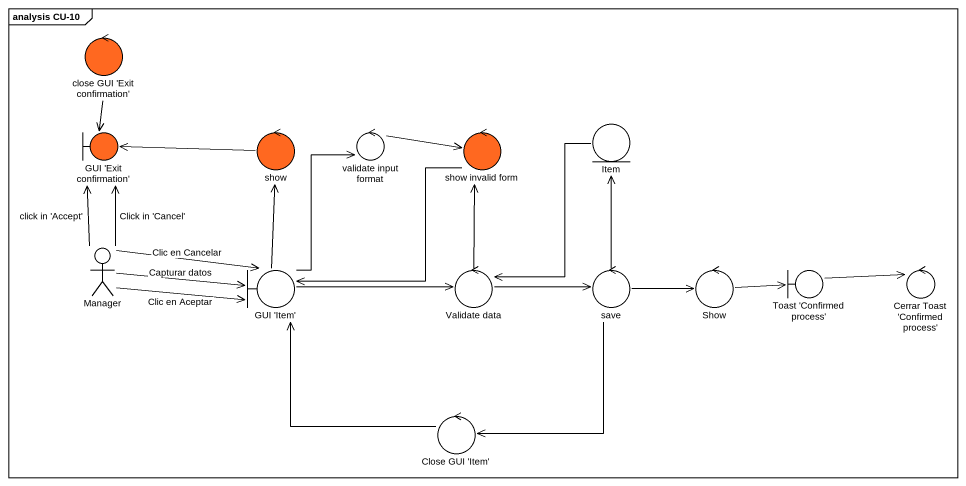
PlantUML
@startuml
mainframe analysis CU-10
control "close GUI 'Exit confirmation'" as close_GUI_Exit_confirmation #FF6820
boundary "GUI 'Exit confirmation'" as GUI_Exit_confirmation #FF6820
control "show" as show_ #FF6820
control "validate input format" as validate_input_format
control "show invalid form" as show_invalid_form #FF6820
entity Item
actor Manager
boundary "GUI 'Item'" as GUI_Item
control "Validate data" as Validate_data
control save
control "Show" as Show_
boundary "Toast 'Confirmed process'" as Toast_Confirmed_process
control "Cerrar Toast 'Confirmed process'" as Cerrar_Toast_Confirmed
control "Close GUI 'Item'" as Close_GUI_Item
close_GUI_Exit_confirmation --> GUI_Exit_confirmation
show_ -left-> GUI_Exit_confirmation
validate_input_format -right-> show_invalid_form
show_invalid_form --> GUI_Item
Item --> Validate_data
Manager -up-> GUI_Exit_confirmation : Click in 'Cancel'
Manager -up-> GUI_Exit_confirmation : click in 'Accept'
Manager -right-> GUI_Item : Clic en Cancelar
Manager -right-> GUI_Item : Clic en Aceptar
Manager -right-> GUI_Item : Capturar datos
GUI_Item -up-> show_
GUI_Item -up-> validate_input_format
GUI_Item -right-> Validate_data
Validate_data -up-> show_invalid_form
Validate_data -right-> save
save -up-> Item
save -right-> Show_
save --> Close_GUI_Item
Show_ -right-> Toast_Confirmed_process
Toast_Confirmed_process -right-> Cerrar_Toast_Confirmed
Close_GUI_Item -up-> GUI_Item
@enduml
